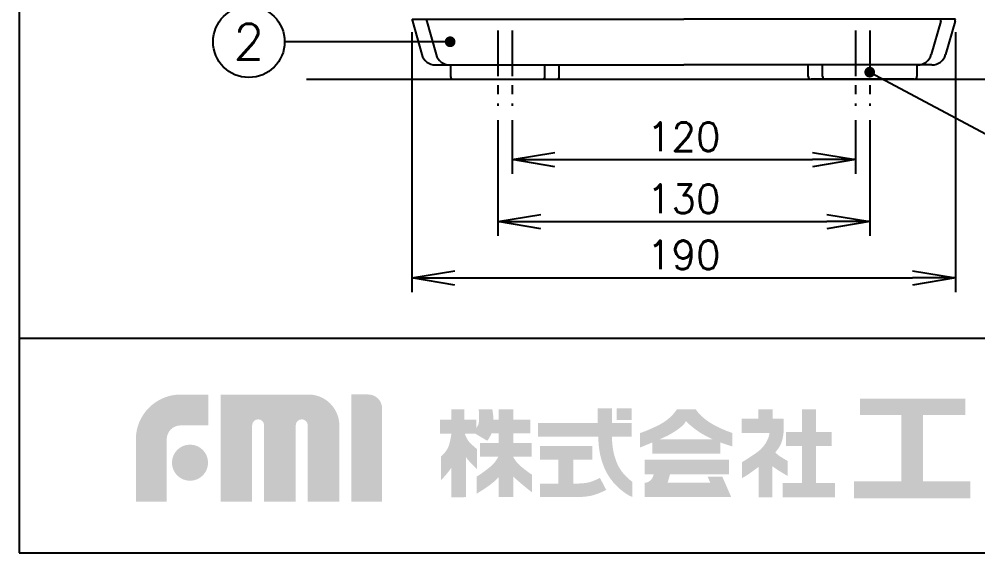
# Model space of a CAD drawing. Extents: x 115 to 2025, y 0 to 1377.
# Drawn here: x 115 to 450, y 0 to 186.5 of the extents above; entities that cross this region are included whole.
import ezdxf
from ezdxf.enums import TextEntityAlignment as Align

# ---------------------------------------------------------------- set-up
doc = ezdxf.new("R2010")
doc.units = 0
doc.header["$LTSCALE"] = 0.5
doc.header["$PDMODE"] = 3
doc.linetypes.add('CENTER', pattern=[50.8, 31.75, -6.35, 6.35, -6.35])
doc.layers.get('0').update_dxf_attribs({"linetype": 'CONTINUOUS'})
doc.layers.get('DEFPOINTS').update_dxf_attribs({"linetype": 'CONTINUOUS'})
for name, color, linetype in [('DANMEN', 7, 'CONTINUOUS'), ('SUNPOU', 7, 'CONTINUOUS'), ('WAKU', 7, 'CONTINUOUS')]:
    doc.layers.add(name, color=color, linetype=linetype)
doc.styles.get("Standard").update_dxf_attribs({"font": 'ROMANS', "bigfont": 'EXTFONT.shx'})
doc.dimstyles.get("Standard").update_dxf_attribs({"dimscale": 5, "dimtxt": 2, "dimasz": 3, "dimexe": 1, "dimexo": 1, "dimgap": 0.6, "dimtad": 3, "dimdec": 1, "dimzin": 0, "dimdsep": 46, "dimtxsty": 'STANDARD', "dimblk1": 'OPEN', "dimblk2": 'OPEN', "dimsah": 1, "dimcen": 1.5, "dimclrd": 7, "dimclre": 7, "dimclrt": 7, "dimadec": 0, "dimazin": 0, "dimtfac": 1, "dimtdec": 1, "dimtmove": 0, "dimatfit": 0, "dimldrblk": 'DOTSMALL', "dimfxl": 1, "dimtvp": 1, "dimtolj": 1, "dimtzin": 0, "dimarcsym": 0})

# ---------------------------------------------------------------- blocks, each defined once
blk = doc.blocks.new('_OPEN')
at = {"color": 0, "linetype": 'ByBlock'}
for p, q in [((-1, 0.167), (0, 0)), ((0, 0), (-1, -0.167)), ((0, 0), (-1, 0))]:
    blk.add_line(p, q, dxfattribs=at)
blk = doc.blocks.new('*D27')
at = {"layer": 'DEFPOINTS', "color": 0}
for p in [(252.26, 186.97), (442.25, 186.97), (442.25, 96.08)]:
    blk.add_point(p, dxfattribs=at)
at = {"layer": 'SUNPOU', "color": 7, "lineweight": -2}
for p, q in [((252.26, 181.97), (252.26, 91.08)), ((442.25, 181.97), (442.25, 91.08)), ((267.26, 96.08), (427.25, 96.08))]:
    blk.add_line(p, q, dxfattribs=at)
at = {"layer": 'SUNPOU', "color": 7, "lineweight": -2, "xscale": 15, "yscale": 15, "zscale": 15, "rotation": 180}
blk.add_blockref('_OPEN', (252.26, 96.08), dxfattribs=at)
at = {"layer": 'SUNPOU', "color": 7, "lineweight": -2, "xscale": 15, "yscale": 15, "zscale": 15}
blk.add_blockref('_OPEN', (442.25, 96.08), dxfattribs=at)
at = {"layer": 'SUNPOU', "color": 7, "insert": (347.26, 104.08), "char_height": 10, "attachment_point": 5}
blk.add_mtext('\\A1;190', dxfattribs=at)
blk = doc.blocks.new('_DotSmall')
at = {"color": 0, "linetype": 'ByBlock', "const_width": 0.5}
blk.add_lwpolyline([(-0.0625, 0, 1), (0.0625, 0, 1)], format="xyb", close=True, dxfattribs=at)
blk = doc.blocks.new('*D28')
at = {"layer": 'DEFPOINTS', "color": 0}
for p in [(282.26, 156.15), (412.26, 156.15), (412.26, 115.73)]:
    blk.add_point(p, dxfattribs=at)
at = {"layer": 'SUNPOU', "color": 7, "lineweight": -2}
for p, q in [((282.26, 151.15), (282.26, 110.73)), ((412.26, 151.15), (412.26, 110.73)), ((297.26, 115.73), (397.26, 115.73))]:
    blk.add_line(p, q, dxfattribs=at)
at = {"layer": 'SUNPOU', "color": 7, "lineweight": -2, "xscale": 15, "yscale": 15, "zscale": 15, "rotation": 180}
blk.add_blockref('_OPEN', (282.26, 115.73), dxfattribs=at)
at = {"layer": 'SUNPOU', "color": 7, "lineweight": -2, "xscale": 15, "yscale": 15, "zscale": 15}
blk.add_blockref('_OPEN', (412.26, 115.73), dxfattribs=at)
at = {"layer": 'SUNPOU', "color": 7, "insert": (347.26, 123.73), "char_height": 10, "attachment_point": 5}
blk.add_mtext('\\A1;130', dxfattribs=at)
blk = doc.blocks.new('*D37')
at = {"layer": 'DEFPOINTS', "color": 0}
for p in [(287.26, 156.15), (407.26, 156.15), (407.26, 137.4)]:
    blk.add_point(p, dxfattribs=at)
at = {"layer": 'SUNPOU', "color": 7, "lineweight": -2}
for p, q in [((287.26, 151.15), (287.26, 132.4)), ((407.26, 151.15), (407.26, 132.4)), ((302.26, 137.4), (392.26, 137.4))]:
    blk.add_line(p, q, dxfattribs=at)
at = {"layer": 'SUNPOU', "color": 7, "lineweight": -2, "xscale": 15, "yscale": 15, "zscale": 15, "rotation": 180}
blk.add_blockref('_OPEN', (287.26, 137.4), dxfattribs=at)
at = {"layer": 'SUNPOU', "color": 7, "lineweight": -2, "xscale": 15, "yscale": 15, "zscale": 15}
blk.add_blockref('_OPEN', (407.26, 137.4), dxfattribs=at)
at = {"layer": 'SUNPOU', "color": 7, "insert": (347.26, 145.4), "char_height": 10, "attachment_point": 5}
blk.add_mtext('\\A1;120', dxfattribs=at)

msp = doc.modelspace()

# ---------------------------------------------------------------- hatches: boundary and pattern name
at = {"layer": 'WAKU'}
h = msp.add_hatch(color=1, dxfattribs=at)
edge = h.paths.add_edge_path()
edge.add_spline(control_points=[(155.78, 17.85), (155.78, 17.85), (155.78, 39.66), (155.78, 39.66), (155.78, 48.29), (162.8, 55.31), (171.43, 55.31), (171.43, 55.31), (181.16, 55.31), (181.16, 55.31), (181.16, 55.31), (181.16, 44.53), (181.16, 44.53), (181.16, 44.53), (171.43, 44.53), (171.43, 44.53), (168.75, 44.53), (166.56, 42.34), (166.56, 39.66), (166.56, 39.66), (166.56, 17.85), (166.56, 17.85), (166.56, 17.85), (155.78, 17.85), (155.78, 17.85)], knot_values=[0, 0, 0, 0, 1, 1, 1, 2, 2, 2, 3, 3, 3, 4, 4, 4, 5, 5, 5, 6, 6, 6, 7, 7, 7, 8, 8, 8, 8], degree=3, periodic=0)
h = msp.add_hatch(color=1, dxfattribs=at)
edge = h.paths.add_edge_path()
edge.add_spline(control_points=[(226.74, 17.85), (226.74, 17.85), (215.86, 17.85), (215.86, 17.85), (215.86, 17.85), (215.86, 44.54), (215.86, 44.54), (215.86, 45.7), (214.92, 46.64), (213.76, 46.64), (212.6, 46.64), (211.66, 45.7), (211.66, 44.54), (211.66, 44.54), (211.66, 17.85), (211.66, 17.85), (211.66, 17.85), (200.62, 17.85), (200.62, 17.85), (200.62, 17.85), (200.62, 44.54), (200.62, 44.54), (200.62, 45.7), (199.69, 46.64), (198.53, 46.64), (197.36, 46.64), (196.42, 45.7), (196.42, 44.54), (196.42, 44.54), (196.42, 17.85), (196.42, 17.85), (196.42, 17.85), (185.4, 17.85), (185.4, 17.85), (185.4, 17.85), (185.4, 55.31), (185.4, 55.31), (185.4, 55.31), (201.24, 55.31), (201.24, 55.31), (201.24, 55.31), (216.11, 55.31), (216.11, 55.31), (222.05, 55.31), (226.89, 50.48), (226.89, 44.54), (226.89, 44.54), (226.89, 43.54), (226.89, 43.54), (226.89, 41.88), (226.89, 17.85), (226.89, 17.85), (226.89, 17.85), (226.74, 17.85), (226.74, 17.85)], knot_values=[0, 0, 0, 0, 1, 1, 1, 2, 2, 2, 3, 3, 3, 4, 4, 4, 5, 5, 5, 6, 6, 6, 7, 7, 7, 8, 8, 8, 9, 9, 9, 10, 10, 10, 11, 11, 11, 12, 12, 12, 13, 13, 13, 14, 14, 14, 15, 15, 15, 16, 16, 16, 17, 17, 17, 18, 18, 18, 18], degree=3, periodic=0)
h = msp.add_hatch(color=1, dxfattribs=at)
edge = h.paths.add_edge_path()
edge.add_spline(control_points=[(231.05, 17.85), (231.05, 17.85), (231.05, 55.33), (231.05, 55.33), (231.05, 55.33), (236.97, 55.33), (236.97, 55.33), (239.66, 55.33), (241.84, 53.15), (241.84, 50.46), (241.84, 50.46), (241.84, 17.85), (241.84, 17.85), (241.84, 17.85), (231.05, 17.85), (231.05, 17.85)], knot_values=[0, 0, 0, 0, 1, 1, 1, 2, 2, 2, 3, 3, 3, 4, 4, 4, 5, 5, 5, 5], degree=3, periodic=0)
for points in [[(430.86, 25), (430.86, 48.15), (445.65, 48.15), (445.65, 53.89), (408.87, 53.89), (408.87, 48.15), (423.27, 48.15), (423.27, 25), (406.73, 25), (406.73, 19.06), (447.4, 19.06), (447.4, 25)], [(329.04, 46.37), (323.83, 46.37), (323.83, 50.44), (329.04, 50.44)], [(393.46, 24.35), (393.46, 37.32), (398.91, 37.32), (398.91, 42.19), (393.46, 42.19), (393.46, 50.16), (388.54, 50.16), (388.54, 42.19), (383.02, 42.19), (383.02, 37.32), (388.54, 37.32), (388.54, 24.35), (381.85, 24.35), (381.85, 19.42), (400.08, 19.42), (400.08, 24.35)]]:
    msp.add_hatch(color=1, dxfattribs=at).paths.add_polyline_path(points)
h = msp.add_hatch(color=1, dxfattribs=at)
edge = h.paths.add_edge_path()
edge.add_spline(control_points=[(324.59, 30), (323.65, 31.73), (322.93, 33.91), (322.57, 36.02), (322.28, 37.71), (322.18, 39.45), (322.14, 40.54), (322.14, 40.54), (329.04, 40.54), (329.04, 40.54), (329.04, 40.54), (329.04, 45.32), (329.04, 45.32), (329.04, 45.32), (322.22, 45.32), (322.22, 45.32), (322.22, 45.32), (322.22, 50.44), (322.22, 50.44), (322.22, 50.44), (317.16, 50.44), (317.16, 50.44), (317.16, 50.44), (317.16, 45.32), (317.16, 45.32), (317.16, 45.32), (296.37, 45.32), (296.37, 45.32), (296.37, 45.32), (296.37, 40.54), (296.37, 40.54), (296.37, 40.54), (317.37, 40.54), (317.37, 40.54), (317.41, 39.31), (317.53, 37.27), (317.88, 35.22), (318.33, 32.63), (319.27, 29.91), (320.45, 27.75), (323.06, 23.02), (327.45, 20.44), (327.86, 20.19), (328.26, 19.94), (329.28, 19.53), (329.28, 19.53), (329.28, 19.53), (329.28, 24.83), (329.28, 24.83), (328.06, 25.71), (325.95, 27.53), (324.59, 30)], knot_values=[0, 0, 0, 0, 1, 1, 1, 2, 2, 2, 3, 3, 3, 4, 4, 4, 5, 5, 5, 6, 6, 6, 7, 7, 7, 8, 8, 8, 9, 9, 9, 10, 10, 10, 11, 11, 11, 12, 12, 12, 13, 13, 13, 14, 14, 14, 15, 15, 15, 16, 16, 16, 17, 17, 17, 17], degree=3, periodic=0)
h = msp.add_hatch(color=1, dxfattribs=at)
edge = h.paths.add_edge_path(flags=16)
edge.add_spline(control_points=[(294.19, 27.33), (294.19, 27.33), (292.22, 28.6), (290.19, 30.35), (288.97, 31.4), (288.13, 32.65), (287.66, 33.48), (287.66, 33.48), (287.66, 33.58), (287.66, 33.58), (287.66, 33.58), (294.1, 33.58), (294.1, 33.58), (294.1, 33.58), (294.1, 38.36), (294.1, 38.36), (294.1, 38.36), (287.66, 38.36), (287.66, 38.36), (287.66, 38.36), (287.66, 41.73), (287.66, 41.73), (287.66, 41.73), (293.7, 41.73), (293.7, 41.73), (293.7, 41.73), (293.7, 46.51), (293.7, 46.51), (293.7, 46.51), (287.66, 46.51), (287.66, 46.51), (287.66, 46.51), (287.66, 50.09), (287.66, 50.09), (287.66, 50.09), (282.6, 50.09), (282.6, 50.09), (282.6, 50.09), (282.6, 46.51), (282.6, 46.51), (282.6, 46.51), (280.76, 46.51), (280.76, 46.51), (280.68, 48.6), (280.35, 50.17), (280.35, 50.17), (280.35, 50.17), (275.64, 50.17), (275.64, 50.17), (275.64, 50.17), (275.71, 46.23), (275.64, 45.38), (275.6, 44.9), (275.13, 44.13), (274.73, 43.56), (274.73, 43.56), (274.73, 46.51), (274.73, 46.51), (274.73, 46.51), (270.6, 46.51), (270.6, 46.51), (270.6, 46.51), (270.6, 50.17), (270.6, 50.17), (270.6, 50.17), (266.06, 50.17), (266.06, 50.17), (266.06, 50.17), (266.06, 46.51), (266.06, 46.51), (266.06, 46.51), (262.08, 46.51), (262.08, 46.51), (262.08, 46.51), (262.08, 41.66), (262.08, 41.66), (262.08, 41.66), (266.06, 41.66), (266.06, 41.66), (266.06, 41.66), (266.06, 41.59), (266.06, 41.59), (265.95, 40.74), (265.46, 37.51), (264.55, 36.11), (263.49, 34.5), (262.44, 33.65), (262.44, 33.65), (262.44, 33.65), (262.44, 25.37), (262.44, 25.37), (262.44, 25.37), (264.98, 28), (266.06, 29.81), (266.06, 29.81), (266.06, 19.43), (266.06, 19.43), (266.06, 19.43), (270.6, 19.43), (270.6, 19.43), (270.6, 19.43), (270.6, 19.46), (270.6, 19.46), (270.6, 19.46), (271.22, 19.46), (271.22, 19.46), (271.22, 19.46), (271.22, 33.35), (271.22, 33.35), (272.38, 31.65), (275.01, 29.23), (275.01, 29.23), (275.01, 29.23), (275.01, 36.25), (275.01, 36.25), (275.01, 36.25), (273.05, 37.8), (272.13, 38.93), (271.4, 39.83), (270.9, 41.16), (270.73, 41.66), (270.73, 41.66), (274.38, 41.66), (274.38, 41.66), (274.38, 41.66), (278.59, 39.14), (278.59, 39.14), (278.59, 39.14), (279.46, 40.25), (280.09, 41.73), (280.09, 41.73), (282.6, 41.73), (282.6, 41.73), (282.6, 41.73), (282.6, 38.36), (282.6, 38.36), (282.6, 38.36), (276.04, 38.36), (276.04, 38.36), (276.04, 38.36), (276.04, 33.58), (276.04, 33.58), (276.04, 33.58), (282.44, 33.58), (282.44, 33.58), (282.03, 32.71), (281.09, 31.16), (279.15, 29.65), (276.28, 27.4), (274.87, 26.63), (274.87, 26.63), (274.87, 26.63), (274.87, 20.66), (274.87, 20.66), (274.87, 20.66), (280.7, 24.03), (282.6, 26.49), (282.6, 26.49), (282.6, 19.46), (282.6, 19.46), (282.6, 19.46), (287.66, 19.46), (287.66, 19.46), (287.66, 19.46), (287.66, 26.67), (287.66, 26.67), (290.01, 24.4), (294.19, 21.15), (294.19, 21.15), (294.19, 21.15), (294.19, 27.33), (294.19, 27.33)], knot_values=[0, 0, 0, 0, 1, 1, 1, 2, 2, 2, 3, 3, 3, 4, 4, 4, 5, 5, 5, 6, 6, 6, 7, 7, 7, 8, 8, 8, 9, 9, 9, 10, 10, 10, 11, 11, 11, 12, 12, 12, 13, 13, 13, 14, 14, 14, 15, 15, 15, 16, 16, 16, 17, 17, 17, 18, 18, 18, 19, 19, 19, 20, 20, 20, 21, 21, 21, 22, 22, 22, 23, 23, 23, 24, 24, 24, 25, 25, 25, 26, 26, 26, 27, 27, 27, 28, 28, 28, 29, 29, 29, 30, 30, 30, 31, 31, 31, 32, 32, 32, 33, 33, 33, 34, 34, 34, 35, 35, 35, 36, 36, 36, 37, 37, 37, 38, 38, 38, 39, 39, 39, 40, 40, 40, 41, 41, 41, 42, 42, 42, 43, 43, 43, 44, 44, 44, 45, 45, 45, 46, 46, 46, 47, 47, 47, 48, 48, 48, 49, 49, 49, 50, 50, 50, 51, 51, 51, 52, 52, 52, 53, 53, 53, 54, 54, 54, 55, 55, 55, 56, 56, 56, 57, 57, 57, 57], degree=3, periodic=0)
h = msp.add_hatch(color=1, dxfattribs=at)
edge = h.paths.add_edge_path()
edge.add_spline(control_points=[(338.77, 39.64), (340.28, 40.3), (341.67, 40.94), (342.48, 41.4), (345.01, 42.84), (347.48, 44.65), (347.93, 45.88), (348.01, 45.89), (348.11, 45.94), (348.26, 45.86), (348.28, 45.55), (351.03, 43.25), (353.12, 41.92), (354.52, 41.04), (356.02, 40.28), (357.47, 39.64), (357.47, 39.64), (338.77, 39.64), (338.77, 39.64)], knot_values=[0, 0, 0, 0, 1, 1, 1, 2, 2, 2, 3, 3, 3, 4, 4, 4, 5, 5, 5, 6, 6, 6, 6], degree=3, periodic=0)
edge = h.paths.add_edge_path(flags=16)
edge.add_spline(control_points=[(364.28, 41.86), (364.28, 41.86), (361.16, 42.86), (357.85, 44.65), (353.19, 47.18), (351.5, 50.1), (351.5, 50.1), (351.5, 50.1), (344.82, 50.1), (344.82, 50.1), (344.82, 50.1), (343.07, 46.98), (338.92, 44.84), (334.77, 42.7), (331.98, 41.86), (331.98, 41.86), (331.98, 41.86), (331.98, 36.8), (331.98, 36.8), (331.98, 36.8), (334, 37.6), (336.32, 38.58), (336.32, 38.58), (336.32, 34.6), (336.32, 34.6), (336.32, 34.6), (360.08, 34.6), (360.08, 34.6), (360.08, 34.6), (360.08, 38.57), (360.08, 38.57), (362.49, 37.66), (364.28, 37.19), (364.28, 37.19), (364.28, 37.19), (364.28, 41.86), (364.28, 41.86)], knot_values=[0, 0, 0, 0, 1, 1, 1, 2, 2, 2, 3, 3, 3, 4, 4, 4, 5, 5, 5, 6, 6, 6, 7, 7, 7, 8, 8, 8, 9, 9, 9, 10, 10, 10, 11, 11, 11, 12, 12, 12, 12], degree=3, periodic=0)
h = msp.add_hatch(color=1, dxfattribs=at)
edge = h.paths.add_edge_path()
edge.add_spline(control_points=[(383.54, 32.13), (383.54, 32.13), (381.34, 33.36), (380.3, 34.14), (379.88, 34.45), (379.54, 34.82), (379.26, 35.14), (380.05, 36.02), (380.71, 36.93), (381.14, 37.84), (382.76, 41.28), (382.12, 46.86), (382.12, 46.86), (382.12, 46.86), (378.29, 46.86), (378.29, 46.86), (378.29, 46.86), (378.29, 50.16), (378.29, 50.16), (378.29, 50.16), (373.29, 50.16), (373.29, 50.16), (373.29, 50.16), (373.29, 46.86), (373.29, 46.86), (373.29, 46.86), (367.46, 46.86), (367.46, 46.86), (367.46, 46.86), (367.46, 41.92), (367.46, 41.92), (367.46, 41.92), (377.24, 41.92), (377.24, 41.92), (377.08, 39.73), (375.28, 36.99), (373.49, 35.57), (371.6, 34.08), (367.63, 31.68), (367.63, 31.68), (367.63, 31.68), (367.63, 26.1), (367.63, 26.1), (367.63, 26.1), (369.4, 27.01), (372.06, 29.02), (372.45, 29.32), (372.93, 29.67), (373.42, 30.04), (373.42, 30.04), (373.42, 19.42), (373.42, 19.42), (373.42, 19.42), (378.23, 19.42), (378.23, 19.42), (378.23, 19.42), (378.23, 30.27), (378.23, 30.27), (380.43, 28.62), (383.54, 26.88), (383.54, 26.88), (383.54, 26.88), (383.54, 32.13), (383.54, 32.13)], knot_values=[0, 0, 0, 0, 1, 1, 1, 2, 2, 2, 3, 3, 3, 4, 4, 4, 5, 5, 5, 6, 6, 6, 7, 7, 7, 8, 8, 8, 9, 9, 9, 10, 10, 10, 11, 11, 11, 12, 12, 12, 13, 13, 13, 14, 14, 14, 15, 15, 15, 16, 16, 16, 17, 17, 17, 18, 18, 18, 19, 19, 19, 20, 20, 20, 21, 21, 21, 21], degree=3, periodic=0)
h = msp.add_hatch(color=1, dxfattribs=at)
edge = h.paths.add_edge_path()
edge.add_spline(control_points=[(168.39, 31.49), (168.39, 34.98), (171.22, 37.81), (174.71, 37.81), (178.19, 37.81), (181.02, 34.98), (181.02, 31.49), (181.02, 28.01), (178.19, 25.18), (174.71, 25.18), (171.22, 25.18), (168.39, 28.01), (168.39, 31.49)], knot_values=[0, 0, 0, 0, 1, 1, 1, 2, 2, 2, 3, 3, 3, 4, 4, 4, 4], degree=3, periodic=0)
h = msp.add_hatch(color=1, dxfattribs=at)
edge = h.paths.add_edge_path()
edge.add_spline(control_points=[(317.97, 26.18), (317.32, 25.84), (315.34, 24.9), (313.94, 24.58), (313.2, 24.42), (311.69, 24.21), (310.44, 24.21), (310.44, 24.21), (310.19, 24.21), (310.19, 24.21), (310.19, 24.21), (310.19, 24.21), (310.19, 24.21), (310.19, 24.21), (308.63, 24.21), (308.63, 24.21), (308.63, 24.21), (308.63, 32.59), (308.63, 32.59), (308.63, 32.59), (315.37, 32.59), (315.37, 32.59), (315.37, 32.59), (315.37, 37.32), (315.37, 37.32), (315.37, 37.32), (297.02, 37.32), (297.02, 37.32), (297.02, 37.32), (297.02, 32.59), (297.02, 32.59), (297.02, 32.59), (303.44, 32.59), (303.44, 32.59), (303.44, 32.59), (303.44, 24.21), (303.44, 24.21), (303.44, 24.21), (297.02, 24.22), (297.02, 24.22), (297.02, 24.22), (297.02, 19.48), (297.02, 19.48), (297.02, 19.48), (310.19, 19.5), (310.19, 19.5), (310.19, 19.5), (310.44, 19.5), (310.44, 19.5), (311.93, 19.5), (313.79, 19.69), (314.99, 19.97), (317.24, 20.48), (319.88, 21.84), (320.17, 21.99), (320.17, 21.99), (317.97, 26.18), (317.97, 26.18)], knot_values=[0, 0, 0, 0, 1, 1, 1, 2, 2, 2, 3, 3, 3, 4, 4, 4, 5, 5, 5, 6, 6, 6, 7, 7, 7, 8, 8, 8, 9, 9, 9, 10, 10, 10, 11, 11, 11, 12, 12, 12, 13, 13, 13, 14, 14, 14, 15, 15, 15, 16, 16, 16, 17, 17, 17, 18, 18, 18, 19, 19, 19, 19], degree=3, periodic=0)
h = msp.add_hatch(color=1, dxfattribs=at)
edge = h.paths.add_edge_path()
edge.add_spline(control_points=[(360.76, 26.6), (360.76, 26.6), (355.6, 26.6), (355.6, 26.6), (355.6, 26.6), (356.54, 24.51), (356.54, 24.51), (356.54, 24.51), (341.64, 24.51), (341.64, 24.51), (341.64, 24.51), (342.47, 27.38), (342.47, 27.38), (342.47, 27.38), (363.05, 27.38), (363.05, 27.38), (363.05, 27.38), (363.05, 32.54), (363.05, 32.54), (363.05, 32.54), (333.57, 32.54), (333.57, 32.54), (333.57, 32.54), (333.57, 27.38), (333.57, 27.38), (333.57, 27.38), (336.72, 27.38), (336.72, 27.38), (336.64, 26.93), (336.44, 26.16), (336, 25.72), (335.37, 25.09), (335.27, 24.95), (334.69, 24.7), (334.46, 24.61), (334.28, 24.56), (334.13, 24.51), (334.13, 24.51), (333.57, 24.51), (333.57, 24.51), (333.57, 24.51), (333.57, 19.45), (333.57, 19.45), (333.57, 19.45), (363.68, 19.45), (363.68, 19.45), (363.68, 19.45), (363.87, 19.45), (363.87, 19.45), (363.87, 19.45), (360.76, 26.6), (360.76, 26.6)], knot_values=[0, 0, 0, 0, 1, 1, 1, 2, 2, 2, 3, 3, 3, 4, 4, 4, 5, 5, 5, 6, 6, 6, 7, 7, 7, 8, 8, 8, 9, 9, 9, 10, 10, 10, 11, 11, 11, 12, 12, 12, 13, 13, 13, 14, 14, 14, 15, 15, 15, 16, 16, 16, 17, 17, 17, 17], degree=3, periodic=0)

# ---------------------------------------------------------------- linework, layer by layer
at = {"color": 2}
for p, q in [((252.3, 186.47), (347.26, 186.47)), ((252.44, 185.81), (255.73, 174.12)), ((257.26, 186.47), (260.73, 174.12)), ((442.21, 186.47), (347.26, 186.47)), ((437.07, 185.81), (433.78, 174.12)), ((442.07, 185.81), (438.78, 174.12)), ((260.54, 170.47), (347.26, 170.47)), ((265.76, 170.47), (265.76, 166.47)), ((298.76, 166.47), (298.76, 170.47)), ((303.76, 166.47), (303.76, 170.47)), ((433.97, 170.47), (347.26, 170.47)), ((390.76, 166.47), (390.76, 170.47)), ((395.76, 166.47), (395.76, 170.47)), ((428.76, 170.47), (428.76, 166.47)), ((215.4, 165.47), (1121.92, 165.47)), ((266.76, 165.47), (302.76, 165.47)), ((427.76, 165.47), (391.76, 165.47))]:
    msp.add_line(p, q, dxfattribs=at)
for centre, radius, start, end in [((257.26, 187.16), 5, 187.9292, 195.7086), ((257.26, 187.16), 5, 187.9292, 195.7086), ((432.26, 187.16), 5, 344.2914, 352.0708), ((432.26, 187.16), 5, 344.2914, 352.0708), ((437.26, 187.16), 5, 344.2914, 352.0708), ((437.26, 187.16), 5, 344.2914, 352.0708), ((260.54, 175.47), 5, 195.7086, 270), ((265.54, 175.47), 5, 195.7086, 270), ((428.97, 175.47), 5, 270, 344.2914), ((433.97, 175.47), 5, 270, 344.2914), ((266.76, 166.47), 1, 180, 270), ((297.76, 166.47), 1, 270, 0), ((302.76, 166.47), 1, 270, 0), ((391.76, 166.47), 1, 180, 270), ((396.76, 166.47), 1, 180, 270), ((427.76, 166.47), 1, 270, 0)]:
    msp.add_arc(centre, radius, start, end, dxfattribs=at)
at = {"layer": 'DANMEN', "color": 2, "linetype": 'CENTER'}
for p, q in [((282.26, 182.46), (282.26, 156.15)), ((287.26, 182.46), (287.26, 156.15)), ((407.26, 182.46), (407.26, 156.15)), ((412.26, 182.46), (412.26, 156.15))]:
    msp.add_line(p, q, dxfattribs=at)
at = {"layer": 'SUNPOU'}
msp.add_circle((195.27, 178.59), 12.5, dxfattribs=at)
at = {"layer": 'WAKU', "color": 6}
for p, q in [((115, 1376.75), (115, 0)), ((115, 75), (2025, 75)), ((115, 0), (2025, 0))]:
    msp.add_line(p, q, dxfattribs=at)

# ---------------------------------------------------------------- texts
at = {"layer": 'SUNPOU'}
msp.add_text('2', height=12.5, dxfattribs=at).set_placement((195.27, 178.59), align=Align.MIDDLE)

# ---------------------------------------------------------------- dimensions: what is measured, and where the dimension line sits
for base, p1, p2, picture, middle in [((442.25, 96.08), (252.26, 186.97), (442.25, 186.97), '*D27', (347.26, 104.08)), ((412.26, 115.73), (282.26, 156.15), (412.26, 156.15), '*D28', (347.26, 123.73)), ((407.26, 137.4), (287.26, 156.15), (407.26, 156.15), '*D37', (347.26, 145.4))]:
    dim = msp.add_linear_dim(base=base, p1=p1, p2=p2, dimstyle='STANDARD', override={"dimdec": 0}, dxfattribs=at)
    dim.commit()
    dim.dimension.update_dxf_attribs({"geometry": picture, "text_midpoint": middle})

# ---------------------------------------------------------------- leaders
for points, override in [([(265.62, 178.58), (207.77, 178.59)], {"dimldrblk": 'DotSmall'}), ([(412.26, 167.95), (504.42, 118.92)], {"dimgap": 1, "dimtad": 0, "dimldrblk": 'DotSmall'})]:
    msp.add_leader(points, dimstyle='STANDARD', override=override, dxfattribs=at)

doc.saveas('drawing.dxf')
